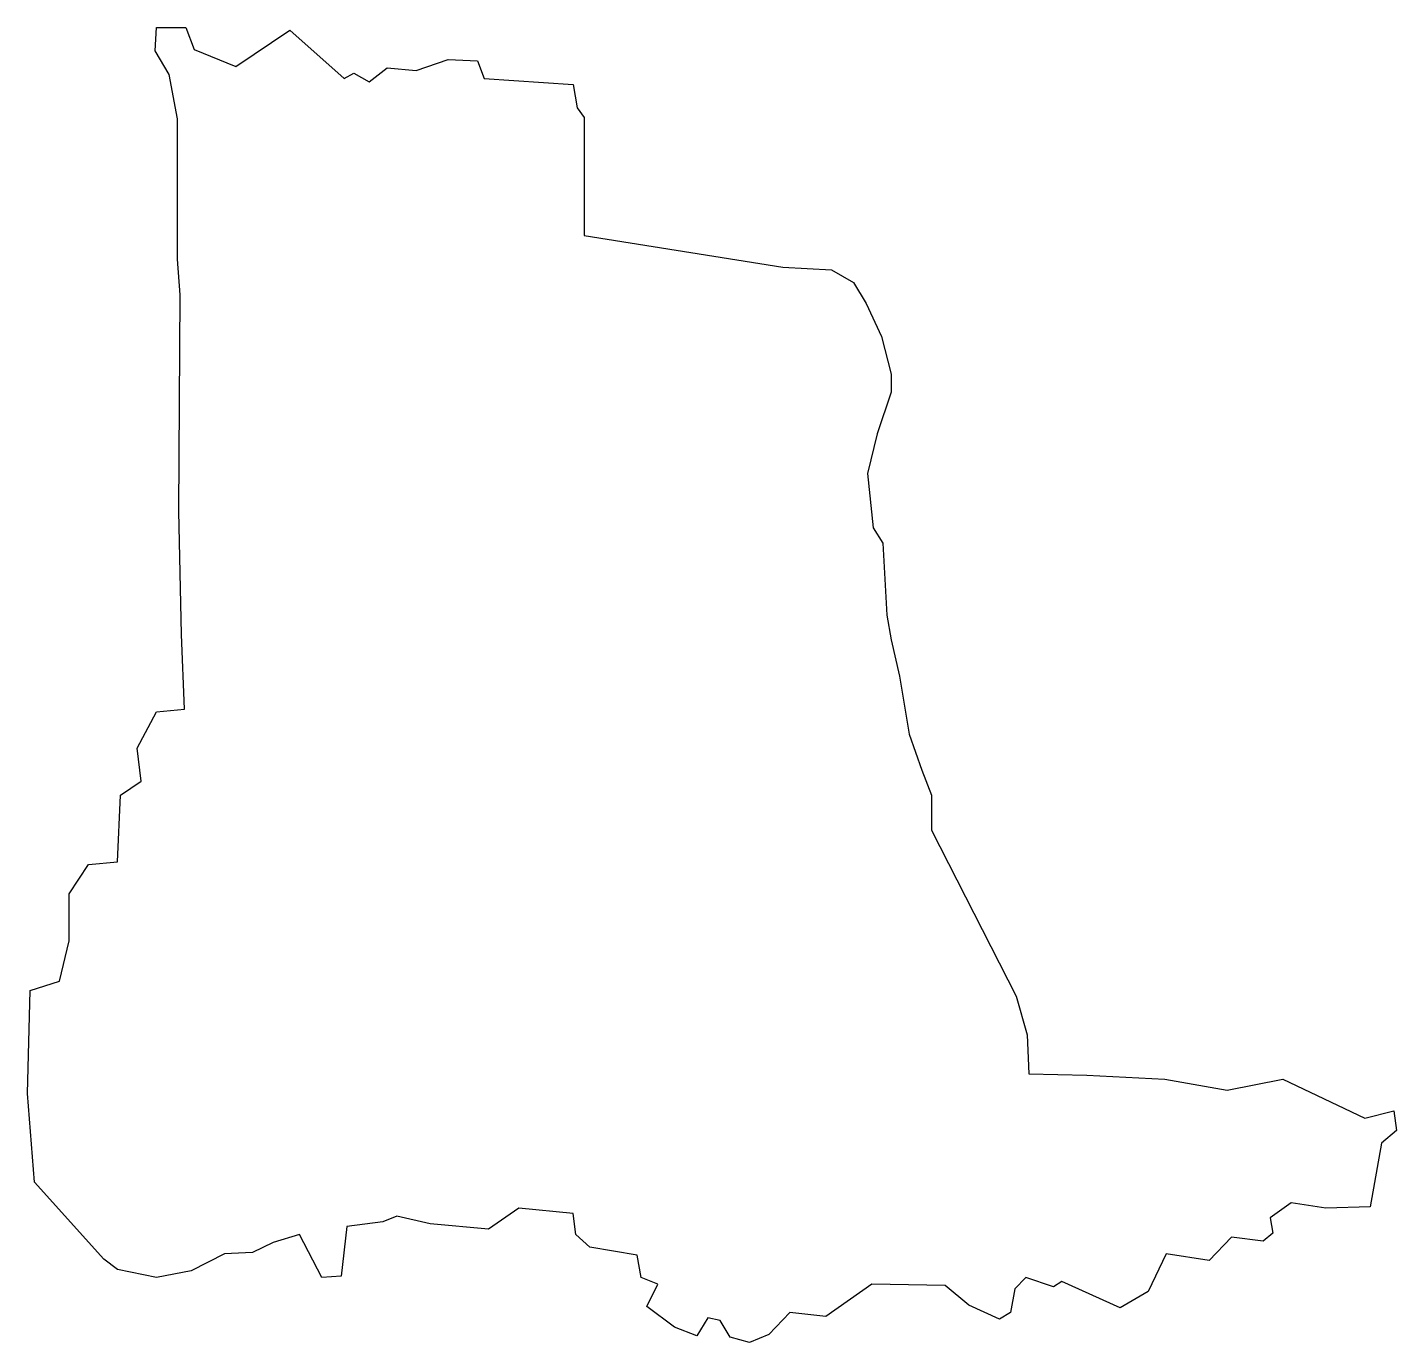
# Model space of a CAD drawing. Extents: x 2.8 to 29.4, y 2.5 to 28.
import ezdxf

# ---------------------------------------------------------------- set-up
doc = ezdxf.new("R2010")
doc.units = 0

msp = doc.modelspace()

# ---------------------------------------------------------------- linework, layer by layer
at = {"layer": 'GSLAYER', "color": 1, "linetype": 'CONTINUOUS', "flags": 128}
msp.add_lwpolyline([(5.907, 27.994001), (6.068, 27.564001), (6.875, 27.239002), (7.924, 27.942001), (8.973, 27.005001), (9.16, 27.109001), (9.457, 26.940001), (9.806, 27.213001), (10.371, 27.161001), (10.988, 27.369001), (11.554, 27.343), (11.689, 27.005001), (13.408999, 26.887001), (13.488999, 26.432001), (13.624, 26.250002), (13.624, 23.959002), (17.469, 23.348001), (18.410999, 23.296001), (18.841, 23.048), (19.081999, 22.645), (19.379, 22.007002), (19.567999, 21.278002), (19.567999, 20.927002), (19.299, 20.120001), (19.109999, 19.352001), (19.217999, 18.298), (19.407, 17.999001), (19.486, 16.606001), (19.567999, 16.125), (19.729, 15.422001), (19.915998, 14.303), (20.158998, 13.6), (20.347, 13.119), (20.347, 12.442), (21.987, 9.227), (22.202, 8.473001), (22.23, 7.718), (23.358999, 7.692), (24.863998, 7.614), (26.074999, 7.405), (27.15, 7.614), (28.737, 6.859), (29.300999, 7.002), (29.355, 6.625), (29.059999, 6.377), (28.844999, 5.141), (27.983999, 5.115), (27.311998, 5.219), (26.907, 4.933), (26.960999, 4.633), (26.773998, 4.477), (26.154999, 4.555), (25.724998, 4.1), (24.891998, 4.23), (24.542, 3.501), (24.004, 3.189), (22.875, 3.696), (22.713999, 3.592), (22.175999, 3.774), (21.960999, 3.553), (21.879999, 3.098), (21.664999, 2.968), (21.073, 3.241), (20.615, 3.618), (19.191, 3.644), (18.303999, 3.02), (17.605, 3.098), (17.201, 2.668), (16.823999, 2.512), (16.448, 2.616), (16.258999, 2.942), (16.018, 2.994), (15.802999, 2.642), (15.372999, 2.811), (14.835, 3.215), (15.049999, 3.644), (14.726999, 3.774), (14.646, 4.204), (13.731999, 4.36), (13.462999, 4.607), (13.408999, 5.011), (12.36, 5.115), (11.769, 4.711), (10.64, 4.816), (9.995, 4.959), (9.726, 4.855), (9.027, 4.764), (8.919, 3.8), (8.543, 3.774), (8.111, 4.607), (7.601, 4.451), (7.197, 4.256), (6.659, 4.23), (6.014, 3.905), (5.341, 3.774), (4.589, 3.931), (4.32, 4.126), (2.976001, 5.622), (2.841001, 7.34), (2.894001, 9.331), (3.460001, 9.514001), (3.649, 10.295), (3.649, 11.205001), (4.025001, 11.778001), (4.589, 11.830001), (4.643, 13.119), (5.047, 13.392001), (4.965, 14.030001), (5.341, 14.732), (5.881, 14.784), (5.825, 16.229), (5.772, 18.624001), (5.799, 22.814001), (5.746, 23.504002), (5.746, 26.224001), (5.584, 27.083002), (5.315001, 27.538002), (5.341, 27.994001), (5.907, 27.994001)], dxfattribs=at)

doc.saveas('drawing.dxf')
